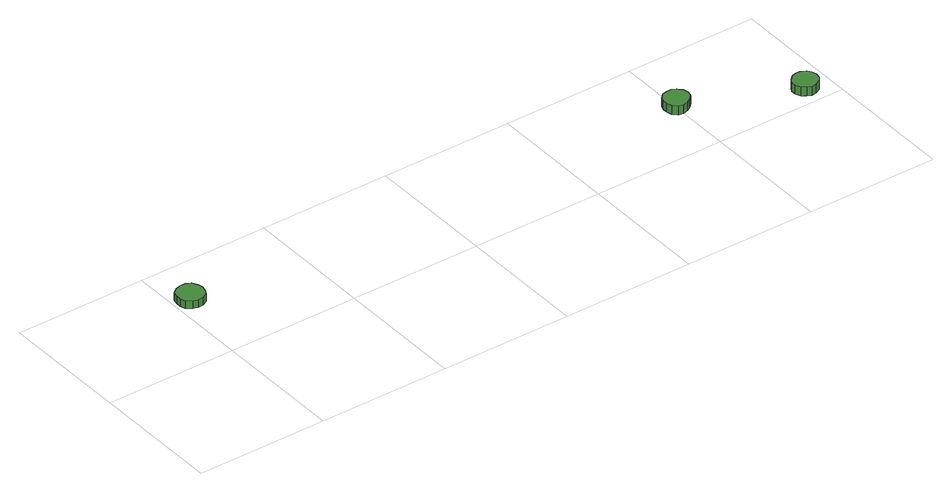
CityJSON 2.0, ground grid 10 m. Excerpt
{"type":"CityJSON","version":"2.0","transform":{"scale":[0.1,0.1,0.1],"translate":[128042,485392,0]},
"CityObjects":{
"tree1":{"type":"SolitaryVegetationObject","attributes":{"function":"something"},"geometry":[{"type":"MultiSurface","lod":"1","boundaries":[[[0,1,2,3,4,5,6,7,8,9,10,11,12,13,14]],[[15,16,17,18,19,20,21,22,23,24,25,26,27,28,29]],[[0,29,28,1]],[[1,28,27,2]],[[2,27,26,3]],[[3,26,25,4]],[[4,25,24,5]],[[5,24,23,6]],[[6,23,22,7]],[[7,22,21,8]],[[8,21,20,9]],[[9,20,19,10]],[[10,19,18,11]],[[11,18,17,12]],[[12,17,16,13]],[[13,16,15,14]],[[14,15,29,0]]]}]},
"tree2":{"type":"SolitaryVegetationObject","attributes":{"function":"something"},"geometry":[{"type":"MultiSurface","lod":"1","boundaries":[[[30,31,32,33,34,35,36,37,38,39,40,41,42,43,44]],[[45,46,47,48,49,50,51,52,53,54,55,56,57,58,59]],[[30,59,58,31]],[[31,58,57,32]],[[32,57,56,33]],[[33,56,55,34]],[[34,55,54,35]],[[35,54,53,36]],[[36,53,52,37]],[[37,52,51,38]],[[38,51,50,39]],[[39,50,49,40]],[[40,49,48,41]],[[41,48,47,42]],[[42,47,46,43]],[[43,46,45,44]],[[44,45,59,30]]]}]},
"tree3":{"type":"SolitaryVegetationObject","attributes":{"function":"something"},"geometry":[{"type":"MultiSurface","lod":"1","boundaries":[[[60,61,62,63,64,65,66,67,68,69,70,71,72,73,74]],[[75,76,77,78,79,80,81,82,83,84,85,86,87,88,89]],[[60,89,88,61]],[[61,88,87,62]],[[62,87,86,63]],[[63,86,85,64]],[[64,85,84,65]],[[65,84,83,66]],[[66,83,82,67]],[[67,82,81,68]],[[68,81,80,69]],[[69,80,79,70]],[[70,79,78,71]],[[71,78,77,72]],[[72,77,76,73]],[[73,76,75,74]],[[74,75,89,60]]]}]}
},
"vertices":[
[23,63,9],[22,67,9],[20,71,9],[16,73,9],[12,73,9],[8,72,9],[4,69,9],[3,65,9],[3,61,9],[4,57,9],[8,54,9],[12,53,9],[16,53,9],[20,55,9],[22,59,9],[22,59,3],[20,55,3],[16,53,3],[12,53,3],[8,54,3],[4,57,3],[3,61,3],[3,65,3],[4,69,3],[8,72,3],[12,73,3],[16,73,3],[20,71,3],[22,67,3],[23,63,3],
[411,50,10],[410,54,10],[407,57,10],[404,59,10],[400,59,10],[396,58,10],[393,55,10],[392,52,10],[392,48,10],[393,44,10],[396,41,10],[400,40,10],[404,41,10],[407,43,10],[410,46,10],[410,46,3],[407,43,3],[404,41,3],[400,40,3],[396,41,3],[393,44,3],[392,48,3],[392,52,3],[393,55,3],[396,58,3],[400,59,3],[404,59,3],[407,57,3],[410,54,3],[411,50,3],
[491,16,10],[490,20,10],[488,23,10],[484,25,10],[480,25,10],[477,24,10],[474,21,10],[472,18,10],[472,14,10],[474,10,10],[477,8,10],[480,6,10],[484,7,10],[488,9,10],[490,12,10],[490,12,3],[488,9,3],[484,7,3],[480,6,3],[477,8,3],[474,10,3],[472,14,3],[472,18,3],[474,21,3],[477,24,3],[480,25,3],[484,25,3],[488,23,3],[490,20,3],[491,16,3]
]}
